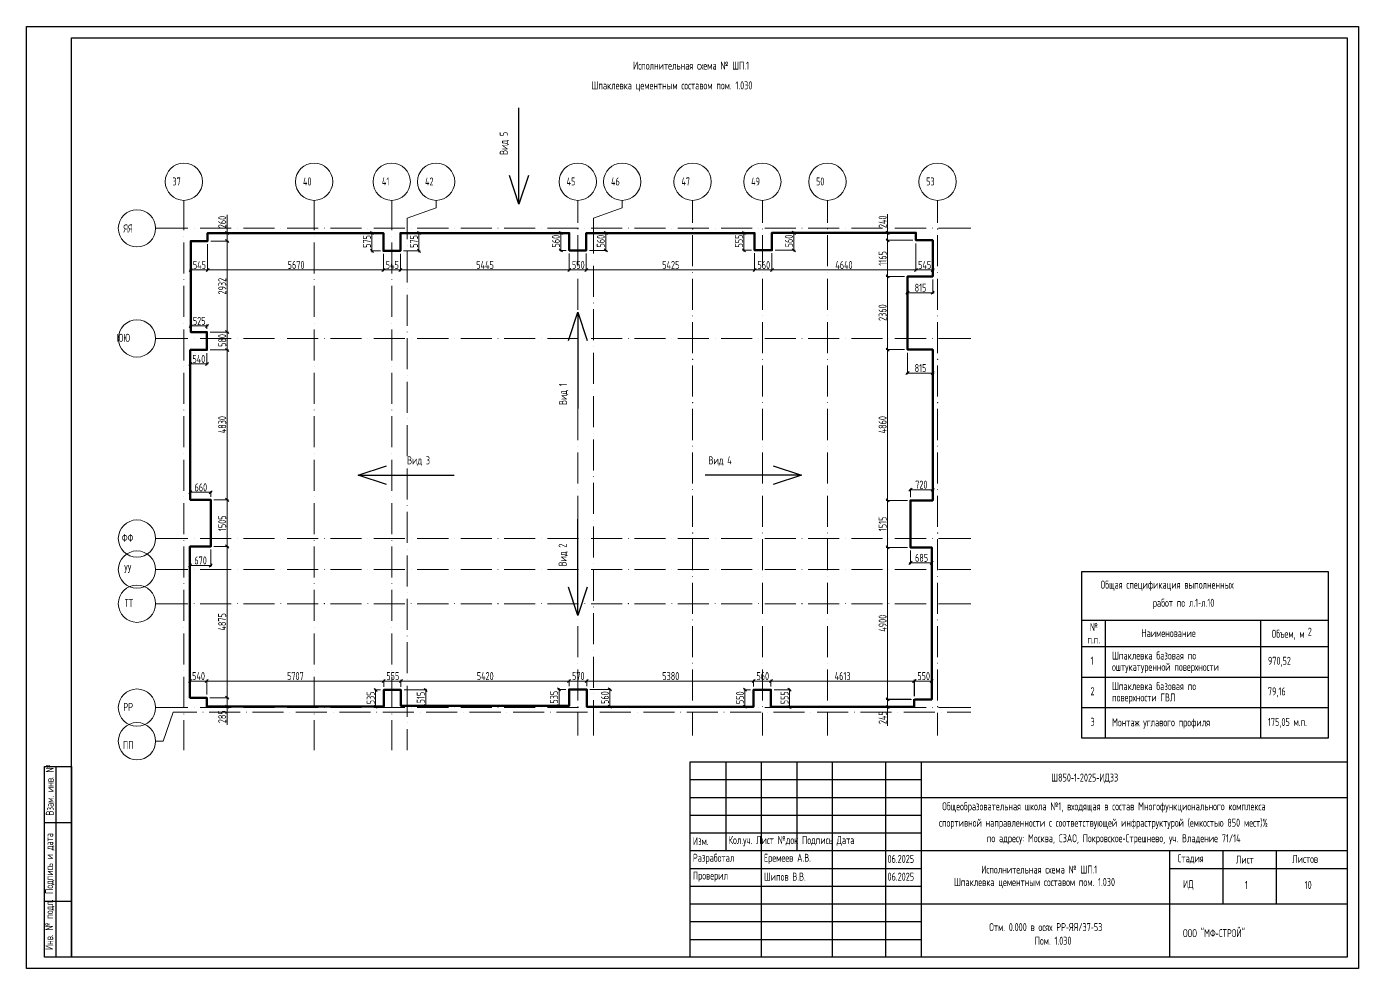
# Model space of a CAD drawing. Header units: millimetres. Extents: x 0 to 258, y 0 to 17.
# Drawn here: x 0.04 to 23.34, y 0.03 to 16.5 of the extents above; entities that cross this region are included whole.
import ezdxf

# ---------------------------------------------------------------- set-up
doc = ezdxf.new("R2010")
doc.units = ezdxf.units.MM
doc.layers.add('PDF _0', color=7, linetype='Continuous')
doc.layers.add('PDF _Текст', color=7, linetype='Continuous')
doc.layers.add('PDF _Оси-1', color=7, linetype='Continuous', true_color=0xaaaaaa)
doc.layers.add('PDF _Оси-3', color=7, linetype='Continuous', true_color=0x989898)
doc.styles.get("Standard").update_dxf_attribs({"font": 'ГОСТ тип А.ttf', "width": 0.8})

msp = doc.modelspace()

# ---------------------------------------------------------------- linework, layer by layer
at = {"layer": 'PDF _0', "lineweight": 25}
for points in [[(0.043, 16.504), (23.34, 16.504), (23.34, 0.031), (0.043, 0.031)], [(0.828, 16.308), (23.144, 16.308), (23.144, 0.228), (0.828, 0.228)], [(22.811, 4.058), (18.505, 4.058), (18.505, 6.973), (22.811, 6.973)], [(0.357, 3.561), (0.828, 3.561), (0.828, 0.228), (0.357, 0.228)], [(11.652, 3.644), (23.144, 3.644), (23.144, 0.228), (11.652, 0.228)]]:
    msp.add_lwpolyline(points, close=True, dxfattribs=at)
for points in [[(8.821, 13.899), (8.656, 13.401), (8.656, 15.085)], [(8.656, 13.401), (8.492, 13.899)], [(9.521, 11.013), (9.685, 11.511), (9.685, 9.827)], [(9.685, 11.511), (9.849, 11.013)], [(5.841, 8.658), (6.339, 8.822)], [(6.339, 8.494), (5.841, 8.658), (7.525, 8.658)], [(13.1, 8.822), (13.598, 8.658), (11.914, 8.658)], [(13.598, 8.658), (13.1, 8.494)], [(9.849, 6.701), (9.685, 6.203), (9.685, 7.887)], [(9.685, 6.203), (9.521, 6.701)], [(18.505, 6.122), (22.811, 6.122)], [(18.908, 6.122), (18.908, 4.058)], [(21.628, 6.122), (21.628, 4.058)], [(18.505, 5.662), (22.811, 5.662)], [(18.505, 5.127), (22.811, 5.127)], [(18.505, 4.592), (22.811, 4.592)], [(0.553, 3.561), (0.553, 0.228)], [(12.273, 3.644), (12.273, 2.091)], [(12.894, 3.644), (12.894, 0.228)], [(13.515, 3.644), (13.515, 2.091)], [(14.137, 3.644), (14.137, 0.228)], [(15.068, 3.644), (15.068, 0.228)], [(15.69, 3.644), (15.69, 0.228)], [(11.652, 3.333), (15.69, 3.333)], [(11.652, 3.023), (23.144, 3.023)], [(0.357, 2.581), (0.828, 2.581)], [(11.652, 2.712), (15.69, 2.712)], [(11.652, 2.402), (15.69, 2.402)], [(11.652, 2.091), (23.144, 2.091)], [(20.038, 2.091), (20.038, 0.228)], [(20.97, 2.091), (20.97, 1.159)], [(21.901, 2.091), (21.901, 1.159)], [(11.652, 1.781), (15.69, 1.781)], [(20.038, 1.781), (23.144, 1.781)], [(11.652, 1.47), (15.69, 1.47)], [(0.357, 1.208), (0.828, 1.208)], [(11.652, 1.159), (23.144, 1.159)], [(11.652, 0.849), (15.69, 0.849)], [(11.652, 0.538), (15.69, 0.538)]]:
    msp.add_lwpolyline(points, dxfattribs=at)
at = {"layer": 'PDF _0', "lineweight": 13}
for points in [[(3.552, 12.894), (3.552, 13.21)], [(15.104, 12.897), (15.104, 13.223)], [(3.264, 12.894), (3.574, 12.894)], [(3.579, 12.867), (3.525, 12.921)], [(3.552, 12.916), (3.552, 12.753)], [(6.112, 12.867), (6.057, 12.921)], [(6.232, 12.894), (6.063, 12.894)], [(6.084, 12.916), (6.084, 12.561)], [(6.636, 12.894), (6.928, 12.894)], [(6.933, 12.867), (6.879, 12.921)], [(6.906, 12.916), (6.906, 12.561)], [(9.415, 12.867), (9.36, 12.921)], [(9.482, 12.894), (9.366, 12.894)], [(9.388, 12.916), (9.388, 12.569)], [(9.889, 12.894), (10.197, 12.894)], [(10.202, 12.867), (10.148, 12.921)], [(10.175, 12.916), (10.175, 12.569)], [(12.618, 12.867), (12.564, 12.921)], [(12.724, 12.894), (12.569, 12.894)], [(12.591, 12.916), (12.591, 12.571)], [(13.136, 12.897), (13.487, 12.897)], [(13.492, 12.87), (13.438, 12.924)], [(13.465, 12.919), (13.465, 12.571)], [(15.131, 12.87), (15.077, 12.924)], [(15.545, 12.897), (15.082, 12.897)], [(15.104, 12.919), (15.104, 12.767)], [(2.914, 12.699), (2.914, 12.226)], [(3.552, 12.775), (3.552, 11.141)], [(6.057, 12.609), (6.112, 12.555)], [(6.232, 12.582), (6.063, 12.582)], [(6.636, 12.582), (6.928, 12.582)], [(6.879, 12.609), (6.933, 12.555)], [(9.36, 12.618), (9.415, 12.563)], [(9.482, 12.59), (9.366, 12.59)], [(9.889, 12.59), (10.197, 12.59)], [(10.148, 12.618), (10.202, 12.563)], [(12.564, 12.62), (12.618, 12.566)], [(12.724, 12.593), (12.569, 12.593)], [(13.136, 12.593), (13.487, 12.593)], [(13.438, 12.62), (13.492, 12.566)], [(15.104, 12.788), (15.104, 12.113)], [(15.895, 12.712), (15.895, 12.226)], [(2.941, 12.275), (2.886, 12.221)], [(2.892, 12.248), (3.231, 12.248)], [(6.308, 12.248), (3.188, 12.248)], [(6.264, 12.248), (6.603, 12.248)], [(6.56, 12.248), (9.558, 12.248)], [(9.514, 12.248), (9.856, 12.248)], [(9.813, 12.248), (12.8, 12.248)], [(12.756, 12.248), (13.104, 12.248)], [(13.06, 12.248), (15.621, 12.248)], [(15.104, 12.156), (15.104, 10.832)], [(15.578, 12.248), (15.917, 12.248)], [(15.868, 12.221), (15.922, 12.275)], [(15.453, 12.08), (15.453, 11.829)], [(15.895, 12.08), (15.895, 11.829)], [(15.48, 11.878), (15.426, 11.823)], [(15.431, 11.85), (15.917, 11.85)], [(15.868, 11.823), (15.922, 11.878)], [(2.941, 11.296), (2.886, 11.242)], [(2.892, 11.269), (3.22, 11.269)], [(2.914, 11.216), (2.914, 11.291)], [(3.171, 11.242), (3.226, 11.296)], [(3.198, 11.216), (3.198, 11.291)], [(3.552, 11.184), (3.552, 10.826)], [(2.905, 10.793), (2.905, 10.582)], [(3.198, 10.793), (3.198, 10.582)], [(3.552, 10.869), (3.552, 8.205)], [(15.104, 10.876), (15.104, 8.195)], [(15.453, 10.8), (15.453, 10.422)], [(15.895, 10.8), (15.895, 10.422)], [(2.933, 10.631), (2.878, 10.577)], [(2.884, 10.604), (3.22, 10.604)], [(3.171, 10.577), (3.226, 10.631)], [(15.48, 10.471), (15.426, 10.417)], [(15.431, 10.444), (15.917, 10.444)], [(15.868, 10.417), (15.922, 10.471)], [(15.532, 8.43), (15.478, 8.376)], [(15.483, 8.403), (15.917, 8.403)], [(15.505, 8.271), (15.505, 8.425)], [(15.868, 8.376), (15.922, 8.43)], [(15.895, 8.271), (15.895, 8.425)], [(2.933, 8.385), (2.878, 8.331)], [(2.884, 8.358), (3.285, 8.358)], [(2.905, 8.281), (2.905, 8.38)], [(3.236, 8.331), (3.291, 8.385)], [(3.264, 8.281), (3.264, 8.38)], [(3.552, 8.248), (3.552, 7.388)], [(15.104, 8.239), (15.104, 7.373)], [(2.9, 7.356), (2.9, 7.056)], [(3.264, 7.356), (3.264, 7.056)], [(3.552, 7.432), (3.552, 4.743)], [(15.104, 7.417), (15.104, 4.714)], [(15.505, 7.341), (15.505, 7.103)], [(15.876, 7.341), (15.876, 7.103)], [(2.927, 7.105), (2.873, 7.051)], [(2.878, 7.078), (3.285, 7.078)], [(3.236, 7.051), (3.291, 7.105)], [(15.532, 7.152), (15.478, 7.098)], [(15.483, 7.125), (15.898, 7.125)], [(15.849, 7.098), (15.903, 7.152)], [(2.927, 5.084), (2.873, 5.03)], [(2.878, 5.057), (3.215, 5.057)], [(2.9, 4.819), (2.9, 5.079)], [(3.171, 5.057), (6.311, 5.057)], [(6.176, 4.873), (6.122, 4.928)], [(6.235, 4.901), (6.127, 4.901)], [(6.149, 4.922), (6.149, 4.589)], [(6.268, 5.057), (6.612, 5.057)], [(6.569, 5.057), (9.553, 5.057)], [(6.645, 4.901), (7.046, 4.901)], [(7.052, 4.873), (6.997, 4.928)], [(7.024, 4.922), (7.024, 4.599)], [(9.384, 4.884), (9.33, 4.939)], [(9.477, 4.911), (9.335, 4.911)], [(9.357, 4.933), (9.357, 4.599)], [(9.51, 5.057), (9.863, 5.057)], [(9.819, 5.057), (12.782, 5.057)], [(9.895, 4.911), (10.267, 4.911)], [(10.273, 4.884), (10.218, 4.939)], [(10.246, 4.933), (10.246, 4.586)], [(12.636, 4.879), (12.582, 4.933)], [(12.706, 4.906), (12.587, 4.906)], [(12.609, 4.928), (12.609, 4.586)], [(12.738, 5.057), (13.086, 5.057)], [(13.042, 5.057), (15.589, 5.057)], [(13.118, 4.906), (13.411, 4.906)], [(13.416, 4.879), (13.362, 4.933)], [(13.389, 4.928), (13.389, 4.583)], [(15.54, 5.03), (15.594, 5.084)], [(15.605, 5.084), (15.551, 5.03)], [(15.556, 5.057), (15.898, 5.057)], [(15.567, 4.792), (15.567, 5.079)], [(15.578, 4.79), (15.578, 5.079)], [(15.849, 5.03), (15.903, 5.084)], [(15.876, 4.79), (15.876, 5.079)], [(3.552, 4.787), (3.552, 4.61), (3.552, 4.291)], [(15.131, 4.711), (15.077, 4.765)], [(15.077, 4.763), (15.131, 4.709)], [(15.513, 4.738), (15.082, 4.738)], [(15.524, 4.736), (15.082, 4.736)], [(15.104, 4.76), (15.104, 4.605), (15.104, 4.276)], [(3.247, 4.61), (3.574, 4.61)], [(3.525, 4.637), (3.579, 4.583)], [(6.122, 4.637), (6.176, 4.583)], [(6.235, 4.61), (6.127, 4.61)], [(6.645, 4.621), (7.046, 4.621)], [(6.997, 4.648), (7.052, 4.594)], [(9.33, 4.648), (9.384, 4.594)], [(9.477, 4.621), (9.335, 4.621)], [(9.895, 4.608), (10.267, 4.608)], [(10.218, 4.635), (10.273, 4.58)], [(12.582, 4.635), (12.636, 4.58)], [(12.706, 4.608), (12.587, 4.608)], [(13.118, 4.605), (13.411, 4.605)], [(13.362, 4.632), (13.416, 4.578)], [(15.077, 4.632), (15.131, 4.578)], [(15.513, 4.605), (15.082, 4.605)]]:
    msp.add_lwpolyline(points, dxfattribs=at)
at = {"layer": 'PDF _0', "lineweight": 50}
msp.add_lwpolyline([(15.567, 4.738), (15.567, 4.605), (13.064, 4.605), (13.064, 4.906), (12.76, 4.906), (12.76, 4.608), (9.841, 4.608), (9.841, 4.911), (9.532, 4.911), (9.532, 4.621), (6.591, 4.621), (6.591, 4.901), (6.29, 4.901), (6.29, 4.61), (3.193, 4.61), (3.193, 4.765), (2.9, 4.765), (2.9, 7.41), (3.264, 7.41), (3.264, 8.227), (2.905, 8.227), (2.905, 10.848), (3.198, 10.848), (3.198, 11.162), (2.914, 11.162), (2.914, 12.753), (3.209, 12.753), (3.209, 12.894), (6.286, 12.894), (6.286, 12.582), (6.582, 12.582), (6.582, 12.894), (9.536, 12.894), (9.536, 12.59), (9.834, 12.59), (9.834, 12.894), (12.778, 12.894), (12.778, 12.593), (13.082, 12.593), (13.082, 12.897), (15.6, 12.897), (15.6, 12.767), (15.895, 12.767), (15.895, 12.135), (15.453, 12.135), (15.453, 10.854), (15.895, 10.854), (15.895, 8.217), (15.505, 8.217), (15.505, 7.395), (15.876, 7.395), (15.876, 4.736), (15.578, 4.736)], dxfattribs=at)
at = {"layer": 'PDF _0', "lineweight": 13}
for points in [[(3.209, 12.226), (3.209, 12.699)], [(3.574, 12.753), (3.264, 12.753)], [(3.525, 12.78), (3.579, 12.726)], [(15.077, 12.794), (15.131, 12.74)], [(15.082, 12.767), (15.545, 12.767)], [(15.6, 12.226), (15.6, 12.712)], [(6.286, 12.226), (6.286, 12.528)], [(6.582, 12.226), (6.582, 12.528)], [(9.536, 12.226), (9.536, 12.536)], [(9.834, 12.226), (9.834, 12.536)], [(12.778, 12.226), (12.778, 12.539)], [(13.082, 12.226), (13.082, 12.539)], [(3.182, 12.221), (3.236, 12.275)], [(6.259, 12.221), (6.313, 12.275)], [(6.554, 12.221), (6.609, 12.275)], [(9.509, 12.221), (9.563, 12.275)], [(9.807, 12.221), (9.862, 12.275)], [(12.751, 12.221), (12.805, 12.275)], [(13.055, 12.221), (13.109, 12.275)], [(15.077, 12.162), (15.131, 12.107)], [(15.082, 12.135), (15.399, 12.135)], [(15.573, 12.221), (15.627, 12.275)], [(3.525, 11.189), (3.579, 11.135)], [(3.574, 11.162), (3.253, 11.162)], [(3.574, 10.848), (3.253, 10.848)], [(3.525, 10.875), (3.579, 10.82)], [(15.077, 10.881), (15.131, 10.827)], [(15.082, 10.854), (15.399, 10.854)], [(3.574, 8.227), (3.318, 8.227)], [(3.525, 8.254), (3.579, 8.2)], [(15.077, 8.244), (15.131, 8.19)], [(15.082, 8.217), (15.45, 8.217)], [(3.574, 7.41), (3.318, 7.41)], [(3.525, 7.437), (3.579, 7.383)], [(15.077, 7.422), (15.131, 7.368)], [(15.082, 7.395), (15.45, 7.395)], [(3.166, 5.03), (3.22, 5.084)], [(3.193, 5.079), (3.193, 4.819)], [(6.263, 5.03), (6.317, 5.084)], [(6.29, 5.079), (6.29, 4.955)], [(6.564, 5.03), (6.618, 5.084)], [(6.591, 5.079), (6.591, 4.955)], [(9.505, 5.03), (9.559, 5.084)], [(9.532, 5.079), (9.532, 4.966)], [(9.814, 5.03), (9.868, 5.084)], [(9.841, 5.079), (9.841, 4.966)], [(12.733, 5.03), (12.787, 5.084)], [(12.76, 5.079), (12.76, 4.96)], [(13.037, 5.03), (13.091, 5.084)], [(13.064, 5.079), (13.064, 4.96)], [(3.574, 4.765), (3.247, 4.765)], [(3.525, 4.792), (3.579, 4.738)]]:
    msp.add_lwpolyline(points, close=True, dxfattribs=at)
at = {"layer": 'PDF _Оси-1', "lineweight": 20}
for centre in [(2.794, 13.791), (5.073, 13.791), (6.43, 13.791), (7.207, 13.791), (9.685, 13.791), (10.462, 13.791), (11.693, 13.791), (12.914, 13.791), (14.053, 13.791), (15.979, 13.791), (1.973, 12.976), (1.973, 11.049), (1.973, 7.55), (1.973, 7.007), (1.973, 6.41), (1.973, 4.592), (1.973, 4.005)]:
    msp.add_circle(centre, 0.326, dxfattribs=at)
at = {"layer": 'PDF _Оси-3', "lineweight": 9}
for points in [[(2.794, 13.466), (2.794, 12.944)], [(5.073, 13.466), (5.073, 12.944)], [(6.43, 13.466), (6.43, 12.944)], [(7.207, 13.466), (7.207, 13.332), (6.701, 13.156), (6.701, 12.789)], [(9.685, 13.466), (9.685, 13.072)], [(10.462, 13.466), (10.462, 13.332), (9.957, 13.156), (9.957, 12.537)], [(11.693, 13.466), (11.693, 13.072)], [(12.914, 13.466), (12.914, 13.072)], [(14.053, 13.466), (14.053, 13.072)], [(15.979, 13.466), (15.979, 13.072)], [(2.863, 12.976), (2.299, 12.976)], [(3.623, 12.976), (3.08, 12.976)], [(4.382, 12.976), (3.84, 12.976)], [(5.142, 12.976), (4.599, 12.976)], [(5.902, 12.976), (5.359, 12.976)], [(6.661, 12.976), (6.119, 12.976)], [(7.421, 12.976), (6.878, 12.976)], [(8.181, 12.976), (7.638, 12.976)], [(8.94, 12.976), (8.398, 12.976)], [(9.7, 12.976), (9.157, 12.976)], [(9.685, 12.855), (9.685, 12.312)], [(10.46, 12.976), (9.917, 12.976)], [(11.219, 12.976), (10.677, 12.976)], [(11.979, 12.976), (11.436, 12.976)], [(11.693, 12.855), (11.693, 12.312)], [(12.738, 12.976), (12.196, 12.976)], [(12.914, 12.855), (12.914, 12.312)], [(13.498, 12.976), (12.956, 12.976)], [(14.258, 12.976), (13.715, 12.976)], [(14.053, 12.855), (14.053, 12.312)], [(15.017, 12.976), (14.475, 12.976)], [(15.777, 12.976), (15.234, 12.976)], [(15.979, 12.855), (15.979, 12.312)], [(16.558, 12.976), (15.994, 12.976)], [(2.794, 12.727), (2.794, 12.185)], [(5.073, 12.727), (5.073, 12.185)], [(6.43, 12.727), (6.43, 12.185)], [(6.701, 12.572), (6.701, 12.03)], [(9.957, 12.32), (9.957, 11.777)], [(2.794, 11.968), (2.794, 11.425)], [(5.073, 11.968), (5.073, 11.425)], [(6.43, 11.968), (6.43, 11.425)], [(9.685, 12.095), (9.685, 11.552)], [(11.693, 12.095), (11.693, 11.552)], [(12.914, 12.095), (12.914, 11.552)], [(14.053, 12.095), (14.053, 11.552)], [(15.979, 12.095), (15.979, 11.552)], [(6.701, 11.813), (6.701, 11.27)], [(9.957, 11.56), (9.957, 11.017)], [(2.794, 11.208), (2.794, 10.665)], [(5.073, 11.208), (5.073, 10.665)], [(6.43, 11.208), (6.43, 10.665)], [(9.685, 11.335), (9.685, 10.793)], [(11.693, 11.335), (11.693, 10.793)], [(12.914, 11.335), (12.914, 10.793)], [(14.053, 11.335), (14.053, 10.793)], [(15.979, 11.335), (15.979, 10.793)], [(2.299, 11.049), (2.863, 11.049)], [(3.08, 11.049), (3.623, 11.049)], [(3.84, 11.049), (4.382, 11.049)], [(4.599, 11.049), (5.142, 11.049)], [(5.359, 11.049), (5.902, 11.049)], [(6.119, 11.049), (6.661, 11.049)], [(6.701, 11.053), (6.701, 10.51)], [(6.878, 11.049), (7.421, 11.049)], [(7.638, 11.049), (8.181, 11.049)], [(8.398, 11.049), (8.94, 11.049)], [(9.157, 11.049), (9.7, 11.049)], [(9.917, 11.049), (10.46, 11.049)], [(10.677, 11.049), (11.219, 11.049)], [(11.436, 11.049), (11.979, 11.049)], [(12.196, 11.049), (12.738, 11.049)], [(12.956, 11.049), (13.498, 11.049)], [(13.715, 11.049), (14.258, 11.049)], [(14.475, 11.049), (15.017, 11.049)], [(15.234, 11.049), (15.777, 11.049)], [(15.994, 11.049), (16.558, 11.049)], [(9.957, 10.8), (9.957, 10.258)], [(9.685, 10.576), (9.685, 10.033)], [(11.693, 10.576), (11.693, 10.033)], [(12.914, 10.576), (12.914, 10.033)], [(14.053, 10.576), (14.053, 10.033)], [(15.979, 10.576), (15.979, 10.033)], [(2.794, 10.448), (2.794, 9.906)], [(5.073, 10.448), (5.073, 9.906)], [(6.43, 10.448), (6.43, 9.906)], [(6.701, 10.293), (6.701, 9.751)], [(9.957, 10.041), (9.957, 9.498)], [(9.685, 9.816), (9.685, 9.273)], [(11.693, 9.816), (11.693, 9.273)], [(12.914, 9.816), (12.914, 9.273)], [(14.053, 9.816), (14.053, 9.273)], [(15.979, 9.816), (15.979, 9.273)], [(2.794, 9.689), (2.794, 9.146)], [(5.073, 9.689), (5.073, 9.146)], [(6.43, 9.689), (6.43, 9.146)], [(6.701, 9.534), (6.701, 8.991)], [(9.957, 9.281), (9.957, 8.739)], [(2.794, 8.929), (2.794, 8.386)], [(5.073, 8.929), (5.073, 8.386)], [(6.43, 8.929), (6.43, 8.386)], [(9.685, 9.056), (9.685, 8.514)], [(11.693, 9.056), (11.693, 8.514)], [(12.914, 9.056), (12.914, 8.514)], [(14.053, 9.056), (14.053, 8.514)], [(15.979, 9.056), (15.979, 8.514)], [(6.701, 8.774), (6.701, 8.231)], [(9.957, 8.522), (9.957, 7.979)], [(2.794, 8.169), (2.794, 7.627)], [(5.073, 8.169), (5.073, 7.627)], [(6.43, 8.169), (6.43, 7.627)], [(9.685, 8.297), (9.685, 7.754)], [(11.693, 8.297), (11.693, 7.754)], [(12.914, 8.297), (12.914, 7.754)], [(14.053, 8.297), (14.053, 7.754)], [(15.979, 8.297), (15.979, 7.754)], [(6.701, 8.014), (6.701, 7.472)], [(9.957, 7.762), (9.957, 7.219)], [(2.299, 7.55), (2.863, 7.55)], [(3.08, 7.55), (3.623, 7.55)], [(3.84, 7.55), (4.382, 7.55)], [(4.599, 7.55), (5.142, 7.55)], [(5.359, 7.55), (5.902, 7.55)], [(6.119, 7.55), (6.661, 7.55)], [(6.878, 7.55), (7.421, 7.55)], [(7.638, 7.55), (8.181, 7.55)], [(8.398, 7.55), (8.94, 7.55)], [(9.157, 7.55), (9.7, 7.55)], [(9.685, 7.537), (9.685, 6.995)], [(9.917, 7.55), (10.46, 7.55)], [(10.677, 7.55), (11.219, 7.55)], [(11.436, 7.55), (11.979, 7.55)], [(11.693, 7.537), (11.693, 6.995)], [(12.196, 7.55), (12.738, 7.55)], [(12.914, 7.537), (12.914, 6.995)], [(12.956, 7.55), (13.498, 7.55)], [(13.715, 7.55), (14.258, 7.55)], [(14.053, 7.537), (14.053, 6.995)], [(14.475, 7.55), (15.017, 7.55)], [(15.234, 7.55), (15.777, 7.55)], [(15.979, 7.537), (15.979, 6.995)], [(15.994, 7.55), (16.558, 7.55)], [(2.794, 7.41), (2.794, 6.867)], [(5.073, 7.41), (5.073, 6.867)], [(6.43, 7.41), (6.43, 6.867)], [(6.701, 7.255), (6.701, 6.712)], [(2.299, 7.007), (2.863, 7.007)], [(3.08, 7.007), (3.623, 7.007)], [(3.84, 7.007), (4.382, 7.007)], [(4.599, 7.007), (5.142, 7.007)], [(5.359, 7.007), (5.902, 7.007)], [(6.119, 7.007), (6.661, 7.007)], [(6.878, 7.007), (7.421, 7.007)], [(7.638, 7.007), (8.181, 7.007)], [(8.398, 7.007), (8.94, 7.007)], [(9.157, 7.007), (9.7, 7.007)], [(9.917, 7.007), (10.46, 7.007)], [(9.957, 7.002), (9.957, 6.46)], [(10.677, 7.007), (11.219, 7.007)], [(11.436, 7.007), (11.979, 7.007)], [(12.196, 7.007), (12.738, 7.007)], [(12.956, 7.007), (13.498, 7.007)], [(13.715, 7.007), (14.258, 7.007)], [(14.475, 7.007), (15.017, 7.007)], [(15.234, 7.007), (15.777, 7.007)], [(15.994, 7.007), (16.558, 7.007)], [(9.685, 6.777), (9.685, 6.235)], [(11.693, 6.777), (11.693, 6.235)], [(12.914, 6.777), (12.914, 6.235)], [(14.053, 6.777), (14.053, 6.235)], [(15.979, 6.777), (15.979, 6.235)], [(2.794, 6.65), (2.794, 6.108)], [(5.073, 6.65), (5.073, 6.108)], [(6.43, 6.65), (6.43, 6.108)], [(2.299, 6.41), (2.863, 6.41)], [(3.08, 6.41), (3.623, 6.41)], [(3.84, 6.41), (4.382, 6.41)], [(4.599, 6.41), (5.142, 6.41)], [(5.359, 6.41), (5.902, 6.41)], [(6.119, 6.41), (6.661, 6.41)], [(6.701, 6.495), (6.701, 5.952)], [(6.878, 6.41), (7.421, 6.41)], [(7.638, 6.41), (8.181, 6.41)], [(8.398, 6.41), (8.94, 6.41)], [(9.157, 6.41), (9.7, 6.41)], [(9.917, 6.41), (10.46, 6.41)], [(10.677, 6.41), (11.219, 6.41)], [(11.436, 6.41), (11.979, 6.41)], [(12.196, 6.41), (12.738, 6.41)], [(12.956, 6.41), (13.498, 6.41)], [(13.715, 6.41), (14.258, 6.41)], [(14.475, 6.41), (15.017, 6.41)], [(15.234, 6.41), (15.777, 6.41)], [(15.994, 6.41), (16.558, 6.41)], [(9.957, 6.243), (9.957, 5.7)], [(2.794, 5.891), (2.794, 5.348)], [(5.073, 5.891), (5.073, 5.348)], [(6.43, 5.891), (6.43, 5.348)], [(9.685, 6.018), (9.685, 5.475)], [(11.693, 6.018), (11.693, 5.475)], [(12.914, 6.018), (12.914, 5.475)], [(14.053, 6.018), (14.053, 5.475)], [(15.979, 6.018), (15.979, 5.475)], [(6.701, 5.735), (6.701, 5.193)], [(9.957, 5.483), (9.957, 4.94)], [(2.794, 5.131), (2.794, 4.588)], [(5.073, 5.131), (5.073, 4.588)], [(6.43, 5.131), (6.43, 4.588)], [(9.685, 5.258), (9.685, 4.716)], [(11.693, 5.258), (11.693, 4.716)], [(12.914, 5.258), (12.914, 4.716)], [(14.053, 5.258), (14.053, 4.716)], [(15.979, 5.258), (15.979, 4.716)], [(6.701, 4.976), (6.701, 4.433)], [(9.957, 4.723), (9.957, 4.105)], [(2.299, 4.592), (2.863, 4.592)], [(3.018, 4.511), (2.609, 4.511), (2.433, 4.005), (2.299, 4.005)], [(3.08, 4.592), (3.623, 4.592)], [(3.778, 4.511), (3.235, 4.511)], [(3.84, 4.592), (4.382, 4.592)], [(4.537, 4.511), (3.995, 4.511)], [(4.599, 4.592), (5.142, 4.592)], [(5.297, 4.511), (4.755, 4.511)], [(5.359, 4.592), (5.902, 4.592)], [(6.057, 4.511), (5.514, 4.511)], [(6.119, 4.592), (6.661, 4.592)], [(6.816, 4.511), (6.274, 4.511)], [(6.878, 4.592), (7.421, 4.592)], [(7.576, 4.511), (7.033, 4.511)], [(7.638, 4.592), (8.181, 4.592)], [(8.336, 4.511), (7.793, 4.511)], [(8.398, 4.592), (8.94, 4.592)], [(9.095, 4.511), (8.553, 4.511)], [(9.157, 4.592), (9.7, 4.592)], [(9.855, 4.511), (9.312, 4.511)], [(9.685, 4.499), (9.685, 4.105)], [(9.917, 4.592), (10.46, 4.592)], [(10.615, 4.511), (10.072, 4.511)], [(10.677, 4.592), (11.219, 4.592)], [(11.374, 4.511), (10.832, 4.511)], [(11.436, 4.592), (11.979, 4.592)], [(12.134, 4.511), (11.591, 4.511)], [(11.693, 4.499), (11.693, 4.105)], [(12.196, 4.592), (12.738, 4.592)], [(12.894, 4.511), (12.351, 4.511)], [(12.914, 4.499), (12.914, 4.105)], [(12.956, 4.592), (13.498, 4.592)], [(13.653, 4.511), (13.111, 4.511)], [(13.715, 4.592), (14.258, 4.592)], [(14.413, 4.511), (13.87, 4.511)], [(14.053, 4.499), (14.053, 4.105)], [(14.475, 4.592), (15.017, 4.592)], [(15.173, 4.511), (14.63, 4.511)], [(15.234, 4.592), (15.777, 4.592)], [(15.932, 4.511), (15.39, 4.511)], [(15.979, 4.499), (15.979, 4.105)], [(15.994, 4.592), (16.558, 4.592)], [(16.558, 4.511), (16.149, 4.511)], [(2.794, 4.371), (2.794, 3.85)], [(5.073, 4.371), (5.073, 3.85)], [(6.43, 4.371), (6.43, 3.85)], [(6.701, 4.216), (6.701, 3.85)]]:
    msp.add_lwpolyline(points, dxfattribs=at)
at = {"layer": 'PDF _Оси-3', "lineweight": 5}
for points in [[(2.794, 12.836), (2.796, 12.836), (2.796, 12.838), (2.794, 12.838)], [(2.972, 12.976), (2.974, 12.976), (2.974, 12.978), (2.972, 12.978)], [(3.731, 12.976), (3.733, 12.976), (3.733, 12.978), (3.731, 12.978)], [(4.491, 12.976), (4.493, 12.976), (4.493, 12.978), (4.491, 12.978)], [(5.073, 12.836), (5.075, 12.836), (5.075, 12.838), (5.073, 12.838)], [(5.251, 12.976), (5.253, 12.976), (5.253, 12.978), (5.251, 12.978)], [(6.01, 12.976), (6.012, 12.976), (6.012, 12.978), (6.01, 12.978)], [(6.43, 12.836), (6.432, 12.836), (6.432, 12.838), (6.43, 12.838)], [(6.77, 12.976), (6.772, 12.976), (6.772, 12.978), (6.77, 12.978)], [(7.529, 12.976), (7.531, 12.976), (7.531, 12.978), (7.529, 12.978)], [(8.289, 12.976), (8.291, 12.976), (8.291, 12.978), (8.289, 12.978)], [(9.049, 12.976), (9.051, 12.976), (9.051, 12.978), (9.049, 12.978)], [(9.685, 12.963), (9.687, 12.963), (9.687, 12.965), (9.685, 12.965)], [(9.808, 12.976), (9.81, 12.976), (9.81, 12.978), (9.808, 12.978)], [(10.568, 12.976), (10.57, 12.976), (10.57, 12.978), (10.568, 12.978)], [(11.328, 12.976), (11.33, 12.976), (11.33, 12.978), (11.328, 12.978)], [(11.693, 12.963), (11.695, 12.963), (11.695, 12.965), (11.693, 12.965)], [(12.087, 12.976), (12.089, 12.976), (12.089, 12.978), (12.087, 12.978)], [(12.847, 12.976), (12.849, 12.976), (12.849, 12.978), (12.847, 12.978)], [(12.914, 12.963), (12.916, 12.963), (12.916, 12.965), (12.914, 12.965)], [(13.607, 12.976), (13.609, 12.976), (13.609, 12.978), (13.607, 12.978)], [(14.053, 12.963), (14.055, 12.963), (14.055, 12.965), (14.053, 12.965)], [(14.366, 12.976), (14.368, 12.976), (14.368, 12.978), (14.366, 12.978)], [(15.126, 12.976), (15.128, 12.976), (15.128, 12.978), (15.126, 12.978)], [(15.886, 12.976), (15.888, 12.976), (15.888, 12.978), (15.886, 12.978)], [(15.979, 12.963), (15.981, 12.963), (15.981, 12.965), (15.979, 12.965)], [(6.701, 12.681), (6.703, 12.681), (6.703, 12.683), (6.701, 12.683)], [(9.957, 12.428), (9.959, 12.428), (9.959, 12.43), (9.957, 12.43)], [(9.685, 12.204), (9.687, 12.204), (9.687, 12.206), (9.685, 12.206)], [(11.693, 12.204), (11.695, 12.204), (11.695, 12.206), (11.693, 12.206)], [(12.914, 12.204), (12.916, 12.204), (12.916, 12.206), (12.914, 12.206)], [(14.053, 12.204), (14.055, 12.204), (14.055, 12.206), (14.053, 12.206)], [(15.979, 12.204), (15.981, 12.204), (15.981, 12.206), (15.979, 12.206)], [(2.794, 12.076), (2.796, 12.076), (2.796, 12.078), (2.794, 12.078)], [(5.073, 12.076), (5.075, 12.076), (5.075, 12.078), (5.073, 12.078)], [(6.43, 12.076), (6.432, 12.076), (6.432, 12.078), (6.43, 12.078)], [(6.701, 11.921), (6.703, 11.921), (6.703, 11.923), (6.701, 11.923)], [(9.957, 11.669), (9.959, 11.669), (9.959, 11.671), (9.957, 11.671)], [(9.685, 11.444), (9.687, 11.444), (9.687, 11.446), (9.685, 11.446)], [(11.693, 11.444), (11.695, 11.444), (11.695, 11.446), (11.693, 11.446)], [(12.914, 11.444), (12.916, 11.444), (12.916, 11.446), (12.914, 11.446)], [(14.053, 11.444), (14.055, 11.444), (14.055, 11.446), (14.053, 11.446)], [(15.979, 11.444), (15.981, 11.444), (15.981, 11.446), (15.979, 11.446)], [(2.794, 11.317), (2.796, 11.317), (2.796, 11.319), (2.794, 11.319)], [(5.073, 11.317), (5.075, 11.317), (5.075, 11.319), (5.073, 11.319)], [(6.43, 11.317), (6.432, 11.317), (6.432, 11.319), (6.43, 11.319)], [(2.972, 11.049), (2.974, 11.049), (2.974, 11.051), (2.972, 11.051)], [(3.731, 11.049), (3.733, 11.049), (3.733, 11.051), (3.731, 11.051)], [(4.491, 11.049), (4.493, 11.049), (4.493, 11.051), (4.491, 11.051)], [(5.251, 11.049), (5.253, 11.049), (5.253, 11.051), (5.251, 11.051)], [(6.01, 11.049), (6.012, 11.049), (6.012, 11.051), (6.01, 11.051)], [(6.701, 11.161), (6.703, 11.161), (6.703, 11.163), (6.701, 11.163)], [(6.77, 11.049), (6.772, 11.049), (6.772, 11.051), (6.77, 11.051)], [(7.529, 11.049), (7.531, 11.049), (7.531, 11.051), (7.529, 11.051)], [(8.289, 11.049), (8.291, 11.049), (8.291, 11.051), (8.289, 11.051)], [(9.049, 11.049), (9.051, 11.049), (9.051, 11.051), (9.049, 11.051)], [(9.808, 11.049), (9.81, 11.049), (9.81, 11.051), (9.808, 11.051)], [(10.568, 11.049), (10.57, 11.049), (10.57, 11.051), (10.568, 11.051)], [(11.328, 11.049), (11.33, 11.049), (11.33, 11.051), (11.328, 11.051)], [(12.087, 11.049), (12.089, 11.049), (12.089, 11.051), (12.087, 11.051)], [(12.847, 11.049), (12.849, 11.049), (12.849, 11.051), (12.847, 11.051)], [(13.607, 11.049), (13.609, 11.049), (13.609, 11.051), (13.607, 11.051)], [(14.366, 11.049), (14.368, 11.049), (14.368, 11.051), (14.366, 11.051)], [(15.126, 11.049), (15.128, 11.049), (15.128, 11.051), (15.126, 11.051)], [(15.886, 11.049), (15.888, 11.049), (15.888, 11.051), (15.886, 11.051)], [(9.957, 10.909), (9.959, 10.909), (9.959, 10.911), (9.957, 10.911)], [(2.794, 10.557), (2.796, 10.557), (2.796, 10.559), (2.794, 10.559)], [(5.073, 10.557), (5.075, 10.557), (5.075, 10.559), (5.073, 10.559)], [(6.43, 10.557), (6.432, 10.557), (6.432, 10.559), (6.43, 10.559)], [(9.685, 10.684), (9.687, 10.684), (9.687, 10.686), (9.685, 10.686)], [(11.693, 10.684), (11.695, 10.684), (11.695, 10.686), (11.693, 10.686)], [(12.914, 10.684), (12.916, 10.684), (12.916, 10.686), (12.914, 10.686)], [(14.053, 10.684), (14.055, 10.684), (14.055, 10.686), (14.053, 10.686)], [(15.979, 10.684), (15.981, 10.684), (15.981, 10.686), (15.979, 10.686)], [(6.701, 10.402), (6.703, 10.402), (6.703, 10.404), (6.701, 10.404)], [(9.957, 10.149), (9.959, 10.149), (9.959, 10.151), (9.957, 10.151)], [(2.794, 9.797), (2.796, 9.797), (2.796, 9.799), (2.794, 9.799)], [(5.073, 9.797), (5.075, 9.797), (5.075, 9.799), (5.073, 9.799)], [(6.43, 9.797), (6.432, 9.797), (6.432, 9.799), (6.43, 9.799)], [(9.685, 9.925), (9.687, 9.925), (9.687, 9.927), (9.685, 9.927)], [(11.693, 9.925), (11.695, 9.925), (11.695, 9.927), (11.693, 9.927)], [(12.914, 9.925), (12.916, 9.925), (12.916, 9.927), (12.914, 9.927)], [(14.053, 9.925), (14.055, 9.925), (14.055, 9.927), (14.053, 9.927)], [(15.979, 9.925), (15.981, 9.925), (15.981, 9.927), (15.979, 9.927)], [(6.701, 9.642), (6.703, 9.642), (6.703, 9.644), (6.701, 9.644)], [(9.957, 9.39), (9.959, 9.39), (9.959, 9.392), (9.957, 9.392)], [(9.685, 9.165), (9.687, 9.165), (9.687, 9.167), (9.685, 9.167)], [(11.693, 9.165), (11.695, 9.165), (11.695, 9.167), (11.693, 9.167)], [(12.914, 9.165), (12.916, 9.165), (12.916, 9.167), (12.914, 9.167)], [(14.053, 9.165), (14.055, 9.165), (14.055, 9.167), (14.053, 9.167)], [(15.979, 9.165), (15.981, 9.165), (15.981, 9.167), (15.979, 9.167)], [(2.794, 9.038), (2.796, 9.038), (2.796, 9.04), (2.794, 9.04)], [(5.073, 9.038), (5.075, 9.038), (5.075, 9.04), (5.073, 9.04)], [(6.43, 9.038), (6.432, 9.038), (6.432, 9.04), (6.43, 9.04)], [(6.701, 8.883), (6.703, 8.883), (6.703, 8.885), (6.701, 8.885)], [(9.957, 8.63), (9.959, 8.63), (9.959, 8.632), (9.957, 8.632)], [(9.685, 8.405), (9.687, 8.405), (9.687, 8.407), (9.685, 8.407)], [(11.693, 8.405), (11.695, 8.405), (11.695, 8.407), (11.693, 8.407)], [(12.914, 8.405), (12.916, 8.405), (12.916, 8.407), (12.914, 8.407)], [(14.053, 8.405), (14.055, 8.405), (14.055, 8.407), (14.053, 8.407)], [(15.979, 8.405), (15.981, 8.405), (15.981, 8.407), (15.979, 8.407)], [(2.794, 8.278), (2.796, 8.278), (2.796, 8.28), (2.794, 8.28)], [(5.073, 8.278), (5.075, 8.278), (5.075, 8.28), (5.073, 8.28)], [(6.43, 8.278), (6.432, 8.278), (6.432, 8.28), (6.43, 8.28)], [(6.701, 8.123), (6.703, 8.123), (6.703, 8.125), (6.701, 8.125)], [(9.957, 7.87), (9.959, 7.87), (9.959, 7.872), (9.957, 7.872)], [(2.794, 7.518), (2.796, 7.518), (2.796, 7.52), (2.794, 7.52)], [(2.972, 7.55), (2.974, 7.55), (2.974, 7.552), (2.972, 7.552)], [(3.731, 7.55), (3.733, 7.55), (3.733, 7.552), (3.731, 7.552)], [(4.491, 7.55), (4.493, 7.55), (4.493, 7.552), (4.491, 7.552)], [(5.073, 7.518), (5.075, 7.518), (5.075, 7.52), (5.073, 7.52)], [(5.251, 7.55), (5.253, 7.55), (5.253, 7.552), (5.251, 7.552)], [(6.01, 7.55), (6.012, 7.55), (6.012, 7.552), (6.01, 7.552)], [(6.43, 7.518), (6.432, 7.518), (6.432, 7.52), (6.43, 7.52)], [(6.77, 7.55), (6.772, 7.55), (6.772, 7.552), (6.77, 7.552)], [(7.529, 7.55), (7.531, 7.55), (7.531, 7.552), (7.529, 7.552)], [(8.289, 7.55), (8.291, 7.55), (8.291, 7.552), (8.289, 7.552)], [(9.049, 7.55), (9.051, 7.55), (9.051, 7.552), (9.049, 7.552)], [(9.685, 7.646), (9.687, 7.646), (9.687, 7.648), (9.685, 7.648)], [(9.808, 7.55), (9.81, 7.55), (9.81, 7.552), (9.808, 7.552)], [(10.568, 7.55), (10.57, 7.55), (10.57, 7.552), (10.568, 7.552)], [(11.328, 7.55), (11.33, 7.55), (11.33, 7.552), (11.328, 7.552)], [(11.693, 7.646), (11.695, 7.646), (11.695, 7.648), (11.693, 7.648)], [(12.087, 7.55), (12.089, 7.55), (12.089, 7.552), (12.087, 7.552)], [(12.847, 7.55), (12.849, 7.55), (12.849, 7.552), (12.847, 7.552)], [(12.914, 7.646), (12.916, 7.646), (12.916, 7.648), (12.914, 7.648)], [(13.607, 7.55), (13.609, 7.55), (13.609, 7.552), (13.607, 7.552)], [(14.053, 7.646), (14.055, 7.646), (14.055, 7.648), (14.053, 7.648)], [(14.366, 7.55), (14.368, 7.55), (14.368, 7.552), (14.366, 7.552)], [(15.126, 7.55), (15.128, 7.55), (15.128, 7.552), (15.126, 7.552)], [(15.886, 7.55), (15.888, 7.55), (15.888, 7.552), (15.886, 7.552)], [(15.979, 7.646), (15.981, 7.646), (15.981, 7.648), (15.979, 7.648)], [(6.701, 7.363), (6.703, 7.363), (6.703, 7.365), (6.701, 7.365)], [(2.972, 7.007), (2.974, 7.007), (2.974, 7.009), (2.972, 7.009)], [(3.731, 7.007), (3.733, 7.007), (3.733, 7.009), (3.731, 7.009)], [(4.491, 7.007), (4.493, 7.007), (4.493, 7.009), (4.491, 7.009)], [(5.251, 7.007), (5.253, 7.007), (5.253, 7.009), (5.251, 7.009)], [(6.01, 7.007), (6.012, 7.007), (6.012, 7.009), (6.01, 7.009)], [(6.77, 7.007), (6.772, 7.007), (6.772, 7.009), (6.77, 7.009)], [(7.529, 7.007), (7.531, 7.007), (7.531, 7.009), (7.529, 7.009)], [(8.289, 7.007), (8.291, 7.007), (8.291, 7.009), (8.289, 7.009)], [(9.049, 7.007), (9.051, 7.007), (9.051, 7.009), (9.049, 7.009)], [(9.808, 7.007), (9.81, 7.007), (9.81, 7.009), (9.808, 7.009)], [(9.957, 7.111), (9.959, 7.111), (9.959, 7.113), (9.957, 7.113)], [(10.568, 7.007), (10.57, 7.007), (10.57, 7.009), (10.568, 7.009)], [(11.328, 7.007), (11.33, 7.007), (11.33, 7.009), (11.328, 7.009)], [(12.087, 7.007), (12.089, 7.007), (12.089, 7.009), (12.087, 7.009)], [(12.847, 7.007), (12.849, 7.007), (12.849, 7.009), (12.847, 7.009)], [(13.607, 7.007), (13.609, 7.007), (13.609, 7.009), (13.607, 7.009)], [(14.366, 7.007), (14.368, 7.007), (14.368, 7.009), (14.366, 7.009)], [(15.126, 7.007), (15.128, 7.007), (15.128, 7.009), (15.126, 7.009)], [(15.886, 7.007), (15.888, 7.007), (15.888, 7.009), (15.886, 7.009)], [(2.794, 6.759), (2.796, 6.759), (2.796, 6.761), (2.794, 6.761)], [(5.073, 6.759), (5.075, 6.759), (5.075, 6.761), (5.073, 6.761)], [(6.43, 6.759), (6.432, 6.759), (6.432, 6.761), (6.43, 6.761)], [(9.685, 6.886), (9.687, 6.886), (9.687, 6.888), (9.685, 6.888)], [(11.693, 6.886), (11.695, 6.886), (11.695, 6.888), (11.693, 6.888)], [(12.914, 6.886), (12.916, 6.886), (12.916, 6.888), (12.914, 6.888)], [(14.053, 6.886), (14.055, 6.886), (14.055, 6.888), (14.053, 6.888)], [(15.979, 6.886), (15.981, 6.886), (15.981, 6.888), (15.979, 6.888)], [(6.701, 6.604), (6.703, 6.604), (6.703, 6.606), (6.701, 6.606)], [(2.972, 6.41), (2.974, 6.41), (2.974, 6.412), (2.972, 6.412)], [(3.731, 6.41), (3.733, 6.41), (3.733, 6.412), (3.731, 6.412)], [(4.491, 6.41), (4.493, 6.41), (4.493, 6.412), (4.491, 6.412)], [(5.251, 6.41), (5.253, 6.41), (5.253, 6.412), (5.251, 6.412)], [(6.01, 6.41), (6.012, 6.41), (6.012, 6.412), (6.01, 6.412)], [(6.77, 6.41), (6.772, 6.41), (6.772, 6.412), (6.77, 6.412)], [(7.529, 6.41), (7.531, 6.41), (7.531, 6.412), (7.529, 6.412)], [(8.289, 6.41), (8.291, 6.41), (8.291, 6.412), (8.289, 6.412)], [(9.049, 6.41), (9.051, 6.41), (9.051, 6.412), (9.049, 6.412)], [(9.808, 6.41), (9.81, 6.41), (9.81, 6.412), (9.808, 6.412)], [(9.957, 6.351), (9.959, 6.351), (9.959, 6.353), (9.957, 6.353)], [(10.568, 6.41), (10.57, 6.41), (10.57, 6.412), (10.568, 6.412)], [(11.328, 6.41), (11.33, 6.41), (11.33, 6.412), (11.328, 6.412)], [(12.087, 6.41), (12.089, 6.41), (12.089, 6.412), (12.087, 6.412)], [(12.847, 6.41), (12.849, 6.41), (12.849, 6.412), (12.847, 6.412)], [(13.607, 6.41), (13.609, 6.41), (13.609, 6.412), (13.607, 6.412)], [(14.366, 6.41), (14.368, 6.41), (14.368, 6.412), (14.366, 6.412)], [(15.126, 6.41), (15.128, 6.41), (15.128, 6.412), (15.126, 6.412)], [(15.886, 6.41), (15.888, 6.41), (15.888, 6.412), (15.886, 6.412)], [(9.685, 6.126), (9.687, 6.126), (9.687, 6.128), (9.685, 6.128)], [(11.693, 6.126), (11.695, 6.126), (11.695, 6.128), (11.693, 6.128)], [(12.914, 6.126), (12.916, 6.126), (12.916, 6.128), (12.914, 6.128)], [(14.053, 6.126), (14.055, 6.126), (14.055, 6.128), (14.053, 6.128)], [(15.979, 6.126), (15.981, 6.126), (15.981, 6.128), (15.979, 6.128)], [(2.794, 5.999), (2.796, 5.999), (2.796, 6.001), (2.794, 6.001)], [(5.073, 5.999), (5.075, 5.999), (5.075, 6.001), (5.073, 6.001)], [(6.43, 5.999), (6.432, 5.999), (6.432, 6.001), (6.43, 6.001)], [(6.701, 5.844), (6.703, 5.844), (6.703, 5.846), (6.701, 5.846)], [(9.957, 5.591), (9.959, 5.591), (9.959, 5.593), (9.957, 5.593)], [(9.685, 5.367), (9.687, 5.367), (9.687, 5.369), (9.685, 5.369)], [(11.693, 5.367), (11.695, 5.367), (11.695, 5.369), (11.693, 5.369)], [(12.914, 5.367), (12.916, 5.367), (12.916, 5.369), (12.914, 5.369)], [(14.053, 5.367), (14.055, 5.367), (14.055, 5.369), (14.053, 5.369)], [(15.979, 5.367), (15.981, 5.367), (15.981, 5.369), (15.979, 5.369)], [(2.794, 5.239), (2.796, 5.239), (2.796, 5.241), (2.794, 5.241)], [(5.073, 5.239), (5.075, 5.239), (5.075, 5.241), (5.073, 5.241)], [(6.43, 5.239), (6.432, 5.239), (6.432, 5.241), (6.43, 5.241)], [(6.701, 5.084), (6.703, 5.084), (6.703, 5.086), (6.701, 5.086)], [(9.957, 4.832), (9.959, 4.832), (9.959, 4.834), (9.957, 4.834)], [(2.794, 4.48), (2.796, 4.48), (2.796, 4.482), (2.794, 4.482)], [(2.972, 4.592), (2.974, 4.592), (2.974, 4.594), (2.972, 4.594)], [(3.127, 4.511), (3.129, 4.511), (3.129, 4.513), (3.127, 4.513)], [(3.731, 4.592), (3.733, 4.592), (3.733, 4.594), (3.731, 4.594)], [(3.886, 4.511), (3.888, 4.511), (3.888, 4.513), (3.886, 4.513)], [(4.491, 4.592), (4.493, 4.592), (4.493, 4.594), (4.491, 4.594)], [(4.646, 4.511), (4.648, 4.511), (4.648, 4.513), (4.646, 4.513)], [(5.073, 4.48), (5.075, 4.48), (5.075, 4.482), (5.073, 4.482)], [(5.251, 4.592), (5.253, 4.592), (5.253, 4.594), (5.251, 4.594)], [(5.406, 4.511), (5.408, 4.511), (5.408, 4.513), (5.406, 4.513)], [(6.01, 4.592), (6.012, 4.592), (6.012, 4.594), (6.01, 4.594)], [(6.165, 4.511), (6.167, 4.511), (6.167, 4.513), (6.165, 4.513)], [(6.43, 4.48), (6.432, 4.48), (6.432, 4.482), (6.43, 4.482)], [(6.77, 4.592), (6.772, 4.592), (6.772, 4.594), (6.77, 4.594)], [(6.925, 4.511), (6.927, 4.511), (6.927, 4.513), (6.925, 4.513)], [(7.529, 4.592), (7.531, 4.592), (7.531, 4.594), (7.529, 4.594)], [(7.685, 4.511), (7.687, 4.511), (7.687, 4.513), (7.685, 4.513)], [(8.289, 4.592), (8.291, 4.592), (8.291, 4.594), (8.289, 4.594)], [(8.444, 4.511), (8.446, 4.511), (8.446, 4.513), (8.444, 4.513)], [(9.049, 4.592), (9.051, 4.592), (9.051, 4.594), (9.049, 4.594)], [(9.204, 4.511), (9.206, 4.511), (9.206, 4.513), (9.204, 4.513)], [(9.685, 4.607), (9.687, 4.607), (9.687, 4.609), (9.685, 4.609)], [(9.808, 4.592), (9.81, 4.592), (9.81, 4.594), (9.808, 4.594)], [(9.964, 4.511), (9.966, 4.511), (9.966, 4.513), (9.964, 4.513)], [(10.568, 4.592), (10.57, 4.592), (10.57, 4.594), (10.568, 4.594)], [(10.723, 4.511), (10.725, 4.511), (10.725, 4.513), (10.723, 4.513)], [(11.328, 4.592), (11.33, 4.592), (11.33, 4.594), (11.328, 4.594)], [(11.483, 4.511), (11.485, 4.511), (11.485, 4.513), (11.483, 4.513)], [(11.693, 4.607), (11.695, 4.607), (11.695, 4.609), (11.693, 4.609)], [(12.087, 4.592), (12.089, 4.592), (12.089, 4.594), (12.087, 4.594)], [(12.242, 4.511), (12.244, 4.511), (12.244, 4.513), (12.242, 4.513)], [(12.847, 4.592), (12.849, 4.592), (12.849, 4.594), (12.847, 4.594)], [(12.914, 4.607), (12.916, 4.607), (12.916, 4.609), (12.914, 4.609)], [(13.002, 4.511), (13.004, 4.511), (13.004, 4.513), (13.002, 4.513)], [(13.607, 4.592), (13.609, 4.592), (13.609, 4.594), (13.607, 4.594)], [(13.762, 4.511), (13.764, 4.511), (13.764, 4.513), (13.762, 4.513)], [(14.053, 4.607), (14.055, 4.607), (14.055, 4.609), (14.053, 4.609)], [(14.366, 4.592), (14.368, 4.592), (14.368, 4.594), (14.366, 4.594)], [(14.521, 4.511), (14.523, 4.511), (14.523, 4.513), (14.521, 4.513)], [(15.126, 4.592), (15.128, 4.592), (15.128, 4.594), (15.126, 4.594)], [(15.281, 4.511), (15.283, 4.511), (15.283, 4.513), (15.281, 4.513)], [(15.886, 4.592), (15.888, 4.592), (15.888, 4.594), (15.886, 4.594)], [(15.979, 4.607), (15.981, 4.607), (15.981, 4.609), (15.979, 4.609)], [(16.041, 4.511), (16.043, 4.511), (16.043, 4.513), (16.041, 4.513)], [(6.701, 4.325), (6.703, 4.325), (6.703, 4.327), (6.701, 4.327)]]:
    msp.add_lwpolyline(points, close=True, dxfattribs=at)

# ---------------------------------------------------------------- texts
at = {"layer": 'PDF _Текст', "char_height": 0.14, "attachment_point": 4}
for s, insert in [('Исполнительная схема № ШП.1', (10.651, 15.822)), ('Шпаклевка цементным составом пом. 1.030', (9.924, 15.457)), ('545', (2.952, 12.335)), ('5670', (4.61, 12.336)), ('545', (6.325, 12.335)), ('5445', (7.909, 12.335)), ('550', (9.583, 12.335)), ('5425', (11.162, 12.335)), ('560', (12.828, 12.335)), ('4640', (14.19, 12.335)), ('545', (15.639, 12.335)), ('815', (15.578, 11.937)), ('525', (2.952, 11.356)), ('540', (2.944, 10.691)), ('815', (15.578, 10.531)), ('Вид 3', (6.699, 8.906)), ('Вид 4', (11.971, 8.906)), ('660', (2.98, 8.445)), ('720', (15.588, 8.492)), ('670', (2.977, 7.166)), ('685', (15.584, 7.212)), ('Общая спецификация выполненных', (18.829, 6.724)), ('работ по л.1‐л.10', (19.744, 6.407)), ('№', (18.643, 6.001)), ('Наименование', (19.544, 5.896)), ('Объем, м', (21.823, 5.868)), ('2', (22.455, 5.921)), ('п.п.', (18.601, 5.783)), ('1', (18.655, 5.414)), ('оштукатуренной поверхности', (19.031, 5.286)), ('Шпаклевка базовая по', (19.031, 5.503)), ('970,52', (21.758, 5.395)), ('540', (2.939, 5.144)), ('5707', (4.599, 5.145)), ('555', (6.336, 5.144)), ('5420', (7.918, 5.144)), ('570', (9.584, 5.145)), ('5380', (11.163, 5.144)), ('560', (12.81, 5.144)), ('4613', (14.179, 5.144)), ('550', (15.625, 5.144)), ('2', (18.655, 4.879)), ('Шпаклевка базовая по', (19.031, 4.969)), ('79,16', (21.757, 4.86)), ('поверхности ГВЛ', (19.031, 4.751)), ('3', (18.655, 4.344)), ('Монтаж углавого профиля', (19.031, 4.316)), ('175,05 м.п.', (21.758, 4.325)), ('Ш850‐1‐2025‐ИД33', (17.967, 3.354)), ('Общеобразовательная школа №1, входящая в состав Многофункционального комплекса', (16.059, 2.847)), ('спортивной направленности с соответствующей инфраструктурой (емкостью 850 мест)½', (16.004, 2.56)), ('Кол.уч. Лист №док Подпись Дата', (12.321, 2.257)), ('по адресу: Москва, СЗАО, Покровское‐Стрешнево, уч. Владение 71/14', (16.841, 2.288)), ('Изм.', (11.698, 2.257)), ('Разработал', (11.698, 1.946)), ('Еремеев А.В.', (12.94, 1.946)), ('06.2025', (15.103, 1.946)), ('Стадия', (20.175, 1.946)), ('Лист', (21.197, 1.935)), ('Листов', (22.184, 1.946)), ('Проверил', (11.698, 1.635)), ('Шипов В.В.', (12.94, 1.635)), ('06.2025', (15.103, 1.635)), ('Исполнительная схема № ШП.1', (16.742, 1.76)), ('Шпаклевка цементным составом пом. 1.030', (16.267, 1.522)), ('ИД', (20.272, 1.49)), ('1', (21.355, 1.49)), ('10', (22.4, 1.49)), ('Отм. 0.000 в осях РР‐ЯЯ/37‐53', (16.883, 0.753)), ('ООО "МФ‐СТРОЙ"', (20.272, 0.647)), ('Пом. 1.030', (17.678, 0.515))]:
    msp.add_mtext(s, dxfattribs=dict(at, insert=insert))
at = {"layer": 'PDF _Текст', "char_height": 0.14, "attachment_point": 4, "rotation": 90}
for s, insert in [('Вид 5', (8.401, 14.26)), ('260', (3.465, 12.977)), ('240', (15.017, 12.98)), ('575', (5.996, 12.634)), ('575', (6.818, 12.634)), ('560', (9.301, 12.64)), ('560', (10.088, 12.64)), ('555', (12.505, 12.64)), ('560', (13.379, 12.643)), ('1165', (15.017, 12.323)), ('2932', (3.465, 11.818)), ('2360', (15.017, 11.356)), ('580', (3.465, 10.902)), ('Вид 1', (9.437, 9.885)), ('4830', (3.465, 9.392)), ('4860', (15.017, 9.39)), ('1505', (3.465, 7.68)), ('1515', (15.017, 7.678)), ('Вид 2', (9.43, 7.062)), ('4875', (3.464, 5.94)), ('4900', (15.017, 5.92)), ('535', (6.062, 4.651)), ('515', (6.938, 4.667)), ('535', (9.27, 4.662)), ('560', (10.159, 4.657)), ('550', (12.523, 4.654)), ('555', (13.302, 4.651)), ('285', (3.465, 4.32)), ('245', (15.017, 4.304)), ('Взам. инв. №', (0.449, 2.705)), ('Подпись и дата', (0.449, 1.333)), ('Инв. № подл.', (0.449, 0.352))]:
    msp.add_mtext(s, dxfattribs=dict(at, insert=insert))
at = {"layer": 'PDF _Текст', "color": 253, "true_color": 0xaaaaaa, "char_height": 0.14, "attachment_point": 4}
for s, insert in [('37', (2.594, 13.795)), ('40', (4.878, 13.795)), ('41', (6.258, 13.795)), ('42', (7.013, 13.795)), ('45', (9.489, 13.795)), ('46', (10.267, 13.795)), ('47', (11.498, 13.795)), ('49', (12.718, 13.795)), ('50', (13.853, 13.795)), ('53', (15.779, 13.795)), ('ЯЯ', (1.738, 12.972)), ('ЮЮ', (1.618, 11.061)), ('ФФ', (1.708, 7.561)), ('УУ', (1.75, 7.019)), ('ТТ', (1.759, 6.422)), ('РР', (1.734, 4.604)), ('ПП', (1.728, 3.94))]:
    msp.add_mtext(s, dxfattribs=dict(at, insert=insert))

doc.saveas('drawing.dxf')
